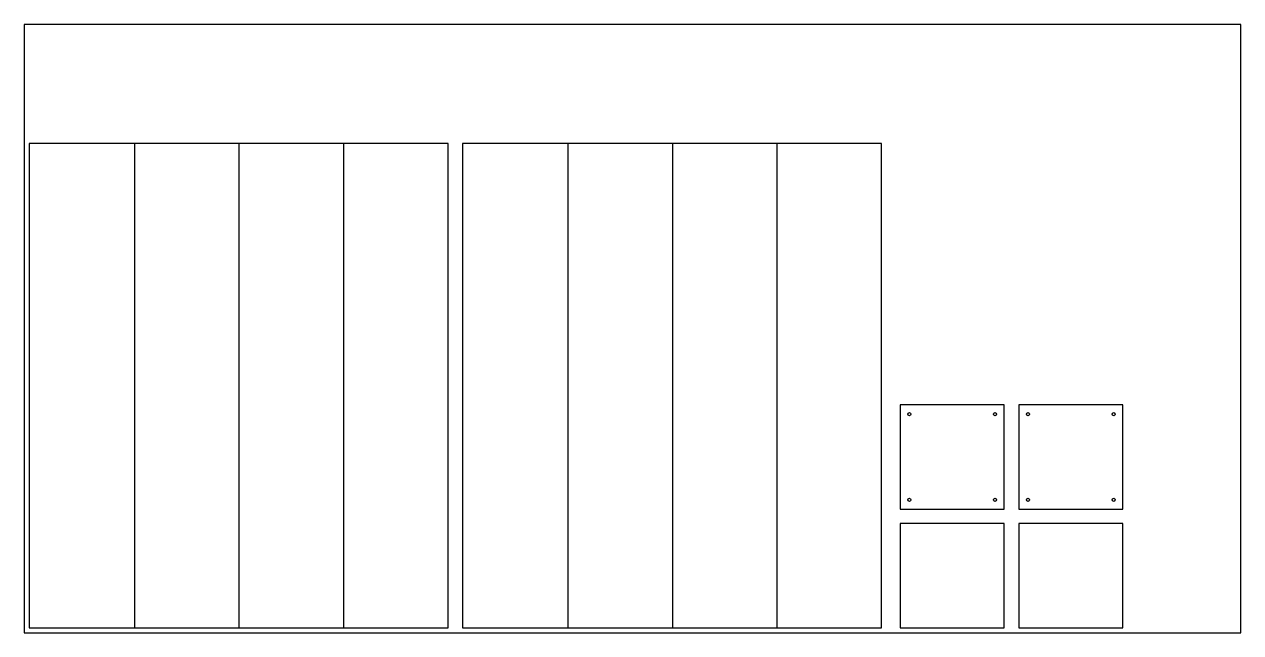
# Model space of a CAD drawing. Header units: millimetres. Extents: x 0 to 2500, y 0 to 1250.
import ezdxf

# ---------------------------------------------------------------- set-up
doc = ezdxf.new("R2010")
doc.units = ezdxf.units.MM
for name, color, linetype in [('BEND', 5, 'Continuous'), ('CUT', 7, 'Continuous'), ('SHEET', 1, 'Continuous')]:
    doc.layers.add(name, color=color, linetype=linetype)

msp = doc.modelspace()

# ---------------------------------------------------------------- linework, layer by layer
at = {"layer": 'BEND'}
for p, q in [((227.3, 10), (227.3, 1005)), ((441.9, 10), (441.9, 1005)), ((656.5, 10), (656.5, 1005)), ((1118.1, 10), (1118.1, 1005)), ((1332.7, 10), (1332.7, 1005)), ((1547.3, 10), (1547.3, 1005))]:
    msp.add_line(p, q, dxfattribs=at)
at = {"layer": 'CUT'}
for points in [[(10, 10), (870.8, 10), (870.8, 1005), (10, 1005)], [(900.8, 10), (1761.6, 10), (1761.6, 1005), (900.8, 1005)], [(1800, 254), (2014, 254), (2014, 468), (1800, 468)], [(2044, 254), (2258, 254), (2258, 468), (2044, 468)], [(1800, 10), (2014, 10), (2014, 224), (1800, 224)], [(2044, 10), (2258, 10), (2258, 224), (2044, 224)]]:
    msp.add_lwpolyline(points, close=True, dxfattribs=at)
for centre in [(1819, 449), (1995, 449), (2063, 449), (2239, 449), (1819, 273), (1995, 273), (2063, 273), (2239, 273)]:
    msp.add_circle(centre, 3.25, dxfattribs=at)
at = {"layer": 'SHEET'}
msp.add_lwpolyline([(0, 0), (2500, 0), (2500, 1250), (0, 1250)], close=True, dxfattribs=at)

doc.saveas('drawing.dxf')
